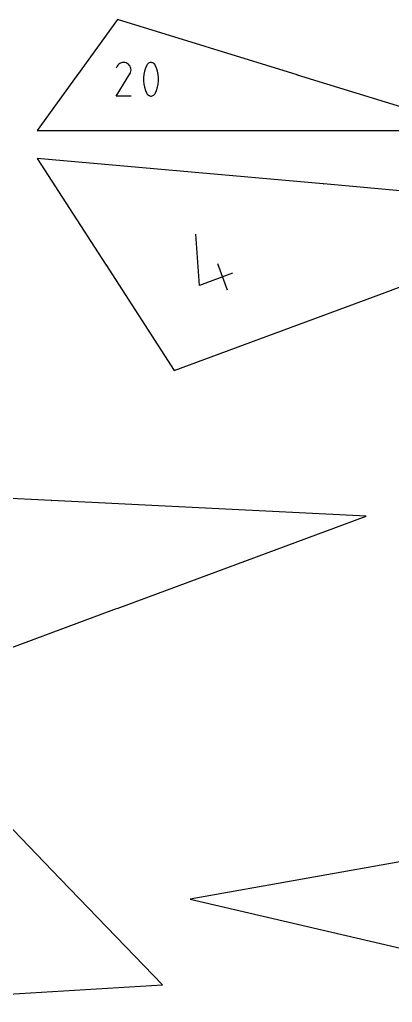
# Model space of a CAD drawing. Extents: x 0 to 500, y 0 to 1020.
# Drawn here: x 302.4 to 345.1, y 273.4 to 385.9 of the extents above; entities that cross this region are included whole.
import ezdxf

# ---------------------------------------------------------------- set-up
doc = ezdxf.new("R2010")
doc.units = 0

msp = doc.modelspace()

# ---------------------------------------------------------------- linework, layer by layer
at = {"layer": 'annotation', "color": 1}
for p, q in [((313.589606, 380.59118), (313.477466, 380.376064)), ((313.678599, 380.717373), (313.589606, 380.59118)), ((313.78537, 380.822714), (313.678599, 380.717373)), ((313.906672, 380.906361), (313.78537, 380.822714)), ((314.039258, 380.96747), (313.906672, 380.906361)), ((314.179881, 381.005197), (314.039258, 380.96747)), ((314.325293, 381.018698), (314.179881, 381.005197)), ((314.472248, 381.00713), (314.325293, 381.018698)), ((314.617497, 380.96965), (314.472248, 381.00713)), ((314.757794, 380.905414), (314.617497, 380.96965)), ((314.883275, 380.816311), (314.757794, 380.905414)), ((314.757794, 380.905414), (314.757794, 380.905414)), ((314.988191, 380.709387), (314.883275, 380.816311)), ((315.071609, 380.58792), (314.988191, 380.709387)), ((315.132595, 380.455187), (315.071609, 380.58792)), ((315.170218, 380.314465), (315.132595, 380.455187)), ((315.183543, 380.169031), (315.170218, 380.314465)), ((316.84675, 380.367629), (316.73619, 380.010919)), ((316.994162, 380.714285), (316.84675, 380.367629)), ((317.043804, 380.796836), (316.994162, 380.714285)), ((316.994162, 380.714285), (316.994162, 380.714285)), ((317.10567, 380.867185), (317.043804, 380.796836)), ((317.177713, 380.924649), (317.10567, 380.867185)), ((317.257884, 380.968549), (317.177713, 380.924649)), ((317.344135, 380.998204), (317.257884, 380.968549)), ((317.434417, 381.012932), (317.344135, 380.998204)), ((317.526681, 381.012054), (317.434417, 381.012932)), ((317.618881, 380.994887), (317.526681, 381.012054)), ((317.708966, 380.960752), (317.618881, 380.994887)), ((317.743452, 380.94263), (317.708966, 380.960752)), ((317.708966, 380.960752), (317.708966, 380.960752)), ((317.776545, 380.921814), (317.743452, 380.94263)), ((317.808084, 380.89847), (317.776545, 380.921814)), ((317.837907, 380.872761), (317.808084, 380.89847)), ((317.865855, 380.844854), (317.837907, 380.872761)), ((317.891767, 380.814912), (317.865855, 380.844854)), ((317.915481, 380.7831), (317.891767, 380.814912)), ((317.936837, 380.749583), (317.915481, 380.7831)), ((317.955675, 380.714526), (317.936837, 380.749583)), ((318.103802, 380.367155), (317.955675, 380.714526)), ((317.955675, 380.714526), (317.955675, 380.714526)), ((318.214897, 380.00991), (318.103802, 380.367155)), ((309.02301, 379.57362), (309.011171, 379.582221)), ((309.011171, 379.582221), (309.011892, 379.577676)), ((309.015717, 379.587691), (309.015709, 379.587136)), ((309.015709, 379.587136), (309.015796, 379.586589)), ((309.015819, 379.588242), (309.015717, 379.587691)), ((309.015796, 379.586589), (309.015974, 379.586063)), ((309.01602, 379.588776), (309.015819, 379.588242)), ((309.015974, 379.586063), (309.016241, 379.585571)), ((309.016321, 379.589279), (309.01602, 379.588776)), ((309.016241, 379.585571), (309.016596, 379.585127)), ((309.016706, 379.58972), (309.016321, 379.589279)), ((309.016321, 379.589279), (309.016321, 379.589279)), ((309.016596, 379.585127), (309.017036, 379.584742)), ((309.017151, 379.590075), (309.016706, 379.58972)), ((309.017036, 379.584742), (309.017036, 379.584742)), ((309.017036, 379.584742), (309.01754, 379.584441)), ((309.017643, 379.590343), (309.017151, 379.590075)), ((309.01754, 379.584441), (309.018074, 379.58424)), ((309.018169, 379.590522), (309.017643, 379.590343)), ((309.018074, 379.58424), (309.018625, 379.584137)), ((309.018716, 379.590609), (309.018169, 379.590522)), ((309.018625, 379.584137), (309.019182, 379.584129)), ((309.019272, 379.590602), (309.018716, 379.590609)), ((309.019182, 379.584129), (309.019729, 379.584216)), ((309.019822, 379.5905), (309.019272, 379.590602)), ((309.019729, 379.584216), (309.020256, 379.584394)), ((309.020354, 379.5903), (309.019822, 379.5905)), ((309.020256, 379.584394), (309.020748, 379.584662)), ((309.020856, 379.59), (309.020354, 379.5903)), ((309.020748, 379.584662), (309.021193, 379.585018)), ((309.020856, 379.59), (309.020856, 379.59)), ((309.021298, 379.589614), (309.020856, 379.59)), ((309.020975, 379.583871), (309.020968, 379.583316)), ((309.020968, 379.583316), (309.021055, 379.582768)), ((309.021078, 379.584422), (309.020975, 379.583871)), ((309.021055, 379.582768), (309.021234, 379.582241)), ((309.021278, 379.584956), (309.021078, 379.584422)), ((309.021193, 379.585018), (309.021579, 379.585459)), ((309.021234, 379.582241), (309.021503, 379.581749)), ((309.021579, 379.585459), (309.021278, 379.584956)), ((309.021654, 379.589168), (309.021298, 379.589614)), ((309.021503, 379.581749), (309.021859, 379.581303)), ((309.021579, 379.585459), (309.021879, 379.585961)), ((309.021964, 379.5859), (309.021579, 379.585459)), ((309.021579, 379.585459), (309.021579, 379.585459)), ((309.021579, 379.585459), (309.021579, 379.585459)), ((309.021923, 379.588676), (309.021654, 379.589168)), ((309.021859, 379.581303), (309.022301, 379.580917)), ((309.021879, 379.585961), (309.022079, 379.586495)), ((309.022102, 379.588149), (309.021923, 379.588676)), ((309.022409, 379.586256), (309.021964, 379.5859)), ((309.022079, 379.586495), (309.022182, 379.587046)), ((309.022189, 379.587601), (309.022102, 379.588149)), ((309.022182, 379.587046), (309.022189, 379.587601)), ((309.022301, 379.580917), (309.02361, 379.579966)), ((309.022901, 379.586524), (309.022409, 379.586256)), ((309.023428, 379.586702), (309.022901, 379.586524)), ((309.023975, 379.586788), (309.023428, 379.586702)), ((309.02361, 379.579966), (309.02361, 379.579966)), ((309.02361, 379.579966), (309.024114, 379.579665)), ((309.024531, 379.586781), (309.023975, 379.586788)), ((309.024114, 379.579665), (309.024647, 379.579464)), ((309.025083, 379.586678), (309.024531, 379.586781)), ((309.024647, 379.579464), (309.025198, 379.579362)), ((309.025617, 379.586477), (309.025083, 379.586678)), ((309.025198, 379.579362), (309.025753, 379.579356)), ((309.026121, 379.586176), (309.025617, 379.586477)), ((309.025753, 379.579356), (309.026299, 379.579443)), ((309.02743, 379.585224), (309.026121, 379.586176)), ((309.026121, 379.586176), (309.026121, 379.586176)), ((309.026299, 379.579443), (309.026825, 379.579622)), ((309.026825, 379.579622), (309.027316, 379.579891)), ((309.027316, 379.579891), (309.027761, 379.580247)), ((309.027872, 379.584838), (309.02743, 379.585224)), ((309.027761, 379.580247), (309.028146, 379.580688)), ((309.028228, 379.584393), (309.027872, 379.584838)), ((309.028146, 379.580688), (309.028446, 379.58119)), ((309.028146, 379.580688), (309.028146, 379.580688)), ((309.028495, 379.583901), (309.028228, 379.584393)), ((309.028446, 379.58119), (309.028647, 379.581723)), ((309.028673, 379.583375), (309.028495, 379.583901)), ((309.028647, 379.581723), (309.028751, 379.582273)), ((309.028759, 379.582828), (309.028673, 379.583375)), ((309.028751, 379.582273), (309.028759, 379.582828)), ((313.475054, 377.173193), (315.053218, 379.713834)), ((315.053218, 379.713834), (315.055104, 379.716168)), ((315.053218, 379.713834), (315.053218, 379.713834)), ((315.055104, 379.716168), (315.056914, 379.718522)), ((315.056914, 379.718522), (315.058657, 379.720917)), ((315.058657, 379.720917), (315.060347, 379.72337)), ((315.060347, 379.72337), (315.061996, 379.725903)), ((315.061996, 379.725903), (315.063615, 379.728536)), ((315.063615, 379.728536), (315.065215, 379.731287)), ((315.065215, 379.731287), (315.06681, 379.734177)), ((315.06681, 379.734177), (315.068411, 379.737226)), ((315.068411, 379.737226), (315.133573, 379.877135)), ((315.068411, 379.737226), (315.068411, 379.737226)), ((315.133573, 379.877135), (315.171639, 380.022162)), ((315.171639, 380.022162), (315.183543, 380.169031)), ((316.662484, 379.647), (316.625631, 379.278717)), ((316.625631, 379.278717), (316.625631, 378.908913)), ((316.73619, 380.010919), (316.662484, 379.647)), ((318.28896, 379.645634), (318.214897, 380.00991)), ((318.325992, 379.277172), (318.28896, 379.645634)), ((318.325992, 378.907368), (318.325992, 379.277172)), ((334.222656, 379.575749), (334.226956, 379.589729)), ((334.226956, 379.589729), (334.222892, 379.587576)), ((334.231006, 379.573181), (334.238413, 379.586204)), ((334.238413, 379.586204), (334.232197, 379.588116)), ((334.236499, 379.579979), (334.233391, 379.580935)), ((316.625631, 378.908913), (316.662484, 378.540434)), ((316.662484, 378.540434), (316.73619, 378.176122)), ((316.73619, 378.176122), (316.84675, 377.818823)), ((318.103802, 377.81835), (318.214897, 378.175113)), ((318.214897, 378.175113), (318.28896, 378.539067)), ((318.28896, 378.539067), (318.325992, 378.907368)), ((315.182963, 377.173193), (313.475054, 377.173193)), ((316.84675, 377.818823), (316.994162, 377.471381)), ((316.994162, 377.471381), (316.994162, 377.471381)), ((316.994162, 377.471381), (317.012931, 377.436394)), ((317.012931, 377.436394), (317.03413, 377.403044)), ((317.03413, 377.403044), (317.057668, 377.371433)), ((317.057668, 377.371433), (317.083458, 377.341662)), ((317.083458, 377.341662), (317.111409, 377.313832)), ((317.111409, 377.313832), (317.141432, 377.288044)), ((317.141432, 377.288044), (317.173438, 377.2644)), ((317.173438, 377.2644), (317.207337, 377.243002)), ((317.207337, 377.243002), (317.243041, 377.223949)), ((317.243041, 377.223949), (317.243041, 377.223949)), ((317.243041, 377.223949), (317.332417, 377.190538)), ((317.332417, 377.190538), (317.424079, 377.173939)), ((317.424079, 377.173939), (317.515956, 377.173475)), ((317.515956, 377.173475), (317.605975, 377.188469)), ((317.605975, 377.188469), (317.692064, 377.218244)), ((317.692064, 377.218244), (317.77215, 377.262124)), ((317.77215, 377.262124), (317.844163, 377.319431)), ((317.844163, 377.319431), (317.906028, 377.38949)), ((317.906028, 377.38949), (317.955675, 377.471622)), ((317.955675, 377.471622), (318.103802, 377.81835)), ((317.955675, 377.471622), (317.955675, 377.471622)), ((329.617186, 373.245373), (329.61707, 373.244216)), ((329.61707, 373.244216), (329.61707, 373.243054)), ((329.61707, 373.243054), (329.617186, 373.241896)), ((329.617419, 373.246516), (329.617186, 373.245373)), ((329.617186, 373.241896), (329.617419, 373.240751)), ((329.617768, 373.247637), (329.617419, 373.246516)), ((329.617419, 373.240751), (329.617768, 373.239629)), ((329.618233, 373.248727), (329.617768, 373.247637)), ((329.617768, 373.239629), (329.618233, 373.238538)), ((329.618389, 373.248985), (329.618233, 373.248727)), ((329.618233, 373.248727), (329.618233, 373.248727)), ((329.618233, 373.238538), (329.618233, 373.238538)), ((329.618233, 373.238538), (329.618292, 373.238427)), ((329.618292, 373.238427), (329.618359, 373.238322)), ((329.618359, 373.238322), (329.618434, 373.238222)), ((329.618584, 373.249205), (329.618389, 373.248985)), ((329.618434, 373.238222), (329.618515, 373.238128)), ((329.618515, 373.238128), (329.618603, 373.23804)), ((329.61881, 373.249385), (329.618584, 373.249205)), ((329.618603, 373.23804), (329.618697, 373.23796)), ((329.618697, 373.23796), (329.618796, 373.237886)), ((329.618796, 373.237886), (329.6189, 373.237821)), ((329.619061, 373.249523), (329.61881, 373.249385)), ((329.6189, 373.237821), (329.619008, 373.237764)), ((329.619008, 373.237764), (329.619008, 373.237764)), ((329.619008, 373.237764), (329.619291, 373.237657)), ((329.619332, 373.249617), (329.619061, 373.249523)), ((329.619291, 373.237657), (329.619581, 373.237603)), ((329.619615, 373.249664), (329.619332, 373.249617)), ((329.619581, 373.237603), (329.619871, 373.2376)), ((329.619903, 373.249662), (329.619615, 373.249664)), ((329.619871, 373.2376), (329.620155, 373.237646)), ((329.620191, 373.24961), (329.619903, 373.249662)), ((329.620155, 373.237646), (329.620426, 373.237739)), ((329.620472, 373.249505), (329.620191, 373.24961)), ((329.620426, 373.237739), (329.620678, 373.237877)), ((329.620472, 373.249505), (329.620472, 373.249505)), ((329.620585, 373.249445), (329.620472, 373.249505)), ((329.620691, 373.249378), (329.620585, 373.249445)), ((329.620678, 373.237877), (329.620904, 373.238058)), ((329.620792, 373.249304), (329.620691, 373.249378)), ((329.620886, 373.249223), (329.620792, 373.249304)), ((329.620974, 373.249135), (329.620886, 373.249223)), ((329.620904, 373.238058), (329.621098, 373.238279)), ((329.621055, 373.249042), (329.620974, 373.249135)), ((329.621129, 373.248942), (329.621055, 373.249042)), ((329.621098, 373.238279), (329.621254, 373.238538)), ((329.621195, 373.248838), (329.621129, 373.248942)), ((329.621254, 373.248728), (329.621195, 373.248838)), ((329.621717, 373.247636), (329.621254, 373.248728)), ((329.621254, 373.248728), (329.621254, 373.248728)), ((329.621254, 373.238538), (329.621717, 373.239627)), ((329.621254, 373.238538), (329.621254, 373.238538)), ((329.622065, 373.246513), (329.621717, 373.247636)), ((329.621717, 373.239627), (329.622065, 373.240748)), ((329.622296, 373.245369), (329.622065, 373.246513)), ((329.622065, 373.240748), (329.622296, 373.241892)), ((329.622412, 373.244211), (329.622296, 373.245369)), ((329.622296, 373.241892), (329.622412, 373.243049)), ((329.622412, 373.243049), (329.622412, 373.244211)), ((329.626988, 373.247468), (329.626944, 373.246985)), ((329.626944, 373.246985), (329.626944, 373.245649)), ((329.626944, 373.245649), (329.626944, 373.245649)), ((329.626944, 373.245649), (329.626988, 373.245166)), ((329.626988, 373.240758), (329.626944, 373.240276)), ((329.626944, 373.240276), (329.626944, 373.240276)), ((329.626944, 373.240276), (329.626988, 373.239795)), ((329.627112, 373.247922), (329.626988, 373.247468)), ((329.626988, 373.245166), (329.627112, 373.244712)), ((329.627112, 373.241213), (329.626988, 373.240758)), ((329.626988, 373.239795), (329.627112, 373.239343)), ((329.627311, 373.248339), (329.627112, 373.247922)), ((329.627112, 373.244712), (329.627311, 373.244293)), ((329.627311, 373.241631), (329.627112, 373.241213)), ((329.627112, 373.239343), (329.627311, 373.238925)), ((329.627576, 373.248713), (329.627311, 373.248339)), ((329.627311, 373.244293), (329.627576, 373.243918)), ((329.627576, 373.242006), (329.627311, 373.241631)), ((329.627311, 373.238925), (329.627576, 373.238551)), ((329.6279, 373.249036), (329.627576, 373.248713)), ((329.627576, 373.243918), (329.6279, 373.243595)), ((329.6279, 373.24233), (329.627576, 373.242006)), ((329.627576, 373.238551), (329.6279, 373.238228)), ((329.628274, 373.2493), (329.6279, 373.249036)), ((329.6279, 373.243595), (329.628274, 373.243329)), ((329.628274, 373.242596), (329.6279, 373.24233)), ((329.6279, 373.238228), (329.628274, 373.237963)), ((329.628692, 373.249498), (329.628274, 373.2493)), ((329.628274, 373.243329), (329.628692, 373.243131)), ((329.628692, 373.242794), (329.628274, 373.242596)), ((329.628274, 373.237963), (329.628692, 373.237764)), ((329.629146, 373.249622), (329.628692, 373.249498)), ((329.628692, 373.243131), (329.629146, 373.243006)), ((329.629146, 373.242919), (329.628692, 373.242794)), ((329.628692, 373.237764), (329.629146, 373.23764)), ((329.629627, 373.249665), (329.629146, 373.249622)), ((329.629146, 373.243006), (329.629627, 373.242963)), ((329.629627, 373.242963), (329.629146, 373.242919)), ((329.629146, 373.23764), (329.629627, 373.237596)), ((329.630109, 373.249622), (329.629627, 373.249665)), ((329.629627, 373.249665), (329.629627, 373.249665)), ((329.629627, 373.242963), (329.630109, 373.243006)), ((329.629627, 373.242963), (329.629627, 373.242963)), ((329.630109, 373.242919), (329.629627, 373.242963)), ((329.629627, 373.242963), (329.629627, 373.242963)), ((329.629627, 373.237596), (329.630109, 373.23764)), ((329.629627, 373.237596), (329.629627, 373.237596)), ((329.630563, 373.249498), (329.630109, 373.249622)), ((329.630109, 373.243006), (329.630563, 373.243131)), ((329.630563, 373.242794), (329.630109, 373.242919)), ((329.630109, 373.23764), (329.630563, 373.237764)), ((329.63098, 373.2493), (329.630563, 373.249498)), ((329.630563, 373.243131), (329.630981, 373.24333)), ((329.63098, 373.242596), (329.630563, 373.242794)), ((329.630563, 373.237764), (329.630981, 373.237963)), ((329.631355, 373.249036), (329.63098, 373.2493)), ((329.631355, 373.24233), (329.63098, 373.242596)), ((329.630981, 373.24333), (329.631355, 373.243595)), ((329.630981, 373.237963), (329.631355, 373.238228)), ((329.631679, 373.248713), (329.631355, 373.249036)), ((329.631355, 373.243595), (329.631679, 373.243919)), ((329.631679, 373.242006), (329.631355, 373.24233)), ((329.631355, 373.238228), (329.631679, 373.238551)), ((329.631944, 373.248339), (329.631679, 373.248713)), ((329.631679, 373.243919), (329.631944, 373.244294)), ((329.631944, 373.241631), (329.631679, 373.242006)), ((329.631679, 373.238551), (329.631944, 373.238925)), ((329.632142, 373.247922), (329.631944, 373.248339)), ((329.631944, 373.244294), (329.632142, 373.244712)), ((329.632142, 373.241213), (329.631944, 373.241631)), ((329.631944, 373.238925), (329.632142, 373.239343)), ((329.632267, 373.247468), (329.632142, 373.247922)), ((329.632142, 373.244712), (329.632267, 373.245166)), ((329.632267, 373.240758), (329.632142, 373.241213)), ((329.632142, 373.239343), (329.632267, 373.239795)), ((329.632311, 373.246985), (329.632267, 373.247468)), ((329.632267, 373.245166), (329.632311, 373.245649)), ((329.632311, 373.240276), (329.632267, 373.240758)), ((329.632267, 373.239795), (329.632311, 373.240276)), ((329.632311, 373.246985), (329.632311, 373.246985)), ((329.632311, 373.245649), (329.632311, 373.246985)), ((329.632311, 373.240276), (329.632311, 373.240276)), ((337.211386, 367.114046), (337.211256, 367.112587)), ((337.211256, 367.112587), (337.211271, 367.111119)), ((337.211271, 367.111119), (337.211434, 367.109655)), ((337.211661, 367.115487), (337.211386, 367.114046)), ((337.211434, 367.109655), (337.211744, 367.108206)), ((337.212081, 367.116898), (337.211661, 367.115487)), ((337.211744, 367.108206), (337.212203, 367.106782)), ((337.212643, 367.118267), (337.212081, 367.116898)), ((337.212203, 367.106782), (337.212203, 367.106782)), ((337.212203, 367.106782), (337.212265, 367.106638)), ((337.212265, 367.106638), (337.212337, 367.106498)), ((337.212337, 367.106498), (337.212419, 367.106365)), ((337.212419, 367.106365), (337.21251, 367.106239)), ((337.21251, 367.106239), (337.212611, 367.106119)), ((337.212611, 367.106119), (337.21272, 367.106007)), ((337.213347, 367.119583), (337.212643, 367.118267)), ((337.21272, 367.106007), (337.212838, 367.105902)), ((337.212838, 367.105902), (337.212964, 367.105806)), ((337.212964, 367.105806), (337.213099, 367.105718)), ((337.213099, 367.105718), (337.213099, 367.105718)), ((337.213099, 367.105718), (337.21344, 367.105554)), ((337.213572, 367.119891), (337.213347, 367.119583)), ((337.213347, 367.119583), (337.213347, 367.119583)), ((337.21344, 367.105554), (337.213796, 367.105457)), ((337.213841, 367.120147), (337.213572, 367.119891)), ((337.213796, 367.105457), (337.214158, 367.105422)), ((337.214146, 367.120349), (337.213841, 367.120147)), ((337.214478, 367.120494), (337.214146, 367.120349)), ((337.214158, 367.105422), (337.214519, 367.10545)), ((337.214829, 367.12058), (337.214478, 367.120494)), ((337.214519, 367.10545), (337.214869, 367.105537)), ((337.21519, 367.120607), (337.214829, 367.12058)), ((337.214869, 367.105537), (337.215201, 367.105682)), ((337.215554, 367.120571), (337.21519, 367.120607)), ((337.215201, 367.105682), (337.215505, 367.105883)), ((337.215505, 367.105883), (337.215774, 367.106137)), ((337.215912, 367.12047), (337.215554, 367.120571)), ((337.215774, 367.106137), (337.215999, 367.106444)), ((337.216255, 367.120304), (337.215912, 367.12047)), ((337.215999, 367.106444), (337.216706, 367.107761)), ((337.215999, 367.106444), (337.215999, 367.106444)), ((337.216385, 367.12022), (337.216255, 367.120304)), ((337.216255, 367.120304), (337.216255, 367.120304)), ((337.216509, 367.120126), (337.216385, 367.12022)), ((337.216625, 367.120023), (337.216509, 367.120126)), ((337.216733, 367.119911), (337.216625, 367.120023)), ((337.216706, 367.107761), (337.21727, 367.10913)), ((337.216834, 367.119791), (337.216733, 367.119911)), ((337.216926, 367.119664), (337.216834, 367.119791)), ((337.217008, 367.11953), (337.216926, 367.119664)), ((337.21708, 367.11939), (337.217008, 367.11953)), ((337.217142, 367.119245), (337.21708, 367.11939)), ((337.217605, 367.117821), (337.217142, 367.119245)), ((337.217142, 367.119245), (337.217142, 367.119245)), ((337.21727, 367.10913), (337.217691, 367.11054)), ((337.217917, 367.116372), (337.217605, 367.117821)), ((337.217691, 367.11054), (337.217967, 367.111981)), ((337.218081, 367.114908), (337.217917, 367.116372)), ((337.217967, 367.111981), (337.218097, 367.113441)), ((337.218097, 367.113441), (337.218081, 367.114908)), ((323.039652, 355.493986), (322.592645, 361.34658)), ((312.260766, 357.896085), (312.260766, 357.896085)), ((312.260766, 357.896085), (312.261424, 357.895597)), ((312.261424, 357.895597), (312.262131, 357.895216)), ((312.262131, 357.895216), (312.262877, 357.894944)), ((312.262877, 357.894944), (312.263647, 357.89478)), ((312.263647, 357.89478), (312.264431, 357.894726)), ((312.264431, 357.894726), (312.265216, 357.894782)), ((312.265216, 357.894782), (312.265991, 357.89495)), ((312.276987, 357.893205), (312.265405, 357.888909)), ((312.265405, 357.888909), (312.268316, 357.884406)), ((312.265596, 357.899661), (312.265577, 357.899205)), ((312.265577, 357.899205), (312.265638, 357.898747)), ((312.265691, 357.900107), (312.265596, 357.899661)), ((312.265638, 357.898747), (312.26578, 357.898299)), ((312.265861, 357.900532), (312.265691, 357.900107)), ((312.26578, 357.898299), (312.266005, 357.897871)), ((312.266104, 357.900924), (312.265861, 357.900532)), ((312.265991, 357.89495), (312.266742, 357.89523)), ((312.266005, 357.897871), (312.267459, 357.895623)), ((312.266416, 357.901274), (312.266104, 357.900924)), ((312.266797, 357.901572), (312.266416, 357.901274)), ((312.266742, 357.89523), (312.267459, 357.895623)), ((312.267918, 357.902296), (312.266797, 357.901572)), ((312.266797, 357.901572), (312.266797, 357.901572)), ((312.267459, 357.895623), (312.270825, 357.897798)), ((312.268346, 357.902521), (312.267918, 357.902296)), ((312.268794, 357.902663), (312.268346, 357.902521)), ((312.269252, 357.902724), (312.268794, 357.902663)), ((312.26971, 357.902705), (312.269252, 357.902724)), ((312.270156, 357.90261), (312.26971, 357.902705)), ((312.269914, 357.891825), (312.27137, 357.889573)), ((312.270581, 357.902439), (312.270156, 357.90261)), ((312.270974, 357.902197), (312.270581, 357.902439)), ((312.270825, 357.897798), (312.271206, 357.898096)), ((312.270825, 357.897798), (312.270825, 357.897798)), ((312.271325, 357.901884), (312.270974, 357.902197)), ((312.271206, 357.898096), (312.271519, 357.898447)), ((312.274524, 357.899791), (312.271251, 357.904854)), ((312.271623, 357.901503), (312.271325, 357.901884)), ((312.271519, 357.898447), (312.271762, 357.89884)), ((312.271847, 357.901076), (312.271623, 357.901503)), ((312.271623, 357.901503), (312.271623, 357.901503)), ((312.271762, 357.89884), (312.271933, 357.899266)), ((312.271988, 357.900628), (312.271847, 357.901076)), ((312.271933, 357.899266), (312.272029, 357.899712)), ((312.272048, 357.90017), (312.271988, 357.900628)), ((312.272029, 357.899712), (312.272048, 357.90017)), ((326.246123, 354.958713), (325.128675, 357.982402)), ((326.819905, 356.891032), (323.039652, 355.493986)), ((345.063755, 354.96845), (345.063702, 354.967869)), ((345.063702, 354.967869), (345.063753, 354.967278)), ((345.063753, 354.967278), (345.063912, 354.966688)), ((345.063905, 354.969008), (345.063755, 354.96845)), ((345.064147, 354.969531), (345.063905, 354.969008)), ((345.063912, 354.966688), (345.064497, 354.965107)), ((345.064474, 354.970008), (345.064147, 354.969531)), ((345.064882, 354.970424), (345.064474, 354.970008)), ((345.064497, 354.965107), (345.064497, 354.965107)), ((345.064497, 354.965107), (345.064759, 354.964555)), ((345.064759, 354.964555), (345.065105, 354.964072)), ((345.065364, 354.97077), (345.064882, 354.970424)), ((345.065105, 354.964072), (345.065523, 354.963663)), ((345.065915, 354.971031), (345.065364, 354.97077)), ((345.065523, 354.963663), (345.066001, 354.963336)), ((345.066504, 354.971191), (345.065915, 354.971031)), ((345.065915, 354.971031), (345.065915, 354.971031)), ((345.066001, 354.963336), (345.066525, 354.963094)), ((345.067095, 354.971242), (345.066504, 354.971191)), ((345.066525, 354.963094), (345.067084, 354.962944)), ((345.066688, 354.960514), (345.066635, 354.959932)), ((345.066635, 354.959932), (345.066686, 354.95934)), ((345.066686, 354.95934), (345.066846, 354.95875)), ((345.066837, 354.961074), (345.066688, 354.960514)), ((345.067078, 354.961598), (345.066837, 354.961074)), ((345.066846, 354.95875), (345.066846, 354.95875)), ((345.066846, 354.95875), (345.067107, 354.9582)), ((345.067405, 354.962076), (345.067078, 354.961598)), ((345.067084, 354.962944), (345.067666, 354.962892)), ((345.067676, 354.971191), (345.067095, 354.971242)), ((345.067107, 354.9582), (345.067453, 354.957719)), ((345.067813, 354.962494), (345.067405, 354.962076)), ((345.067453, 354.957719), (345.06787, 354.957313)), ((345.067666, 354.962892), (345.068257, 354.962942)), ((345.068234, 354.971042), (345.067676, 354.971191)), ((345.068295, 354.96284), (345.067813, 354.962494)), ((345.06787, 354.957313), (345.068347, 354.956986)), ((345.068758, 354.970802), (345.068234, 354.971042)), ((345.068257, 354.962942), (345.068846, 354.963102)), ((345.068846, 354.963102), (345.068295, 354.96284)), ((345.068347, 354.956986), (345.068872, 354.956745)), ((345.069235, 354.970475), (345.068758, 354.970802)), ((345.068846, 354.963102), (345.069397, 354.963364)), ((345.069434, 354.963261), (345.068846, 354.963102)), ((345.068846, 354.963102), (345.068846, 354.963102)), ((345.068846, 354.963102), (345.068846, 354.963102)), ((345.068872, 354.956745), (345.06943, 354.956595)), ((345.069653, 354.970068), (345.069235, 354.970475)), ((345.069397, 354.963364), (345.069879, 354.96371)), ((345.06943, 354.956595), (345.070012, 354.956543)), ((345.070026, 354.963312), (345.069434, 354.963261)), ((345.069999, 354.969586), (345.069653, 354.970068)), ((345.069879, 354.96371), (345.070286, 354.964128)), ((345.070261, 354.969034), (345.069999, 354.969586)), ((345.070012, 354.956543), (345.070603, 354.956594)), ((345.070607, 354.963259), (345.070026, 354.963312)), ((345.070261, 354.969034), (345.070261, 354.969034)), ((345.070846, 354.967453), (345.070261, 354.969034)), ((345.070286, 354.964128), (345.070614, 354.964605)), ((345.070603, 354.956594), (345.071192, 354.956753)), ((345.071166, 354.963109), (345.070607, 354.963259)), ((345.070614, 354.964605), (345.070855, 354.96513)), ((345.071005, 354.966863), (345.070846, 354.967453)), ((345.070855, 354.96513), (345.071004, 354.965689)), ((345.071004, 354.965689), (345.071056, 354.966271)), ((345.071056, 354.966271), (345.071005, 354.966863)), ((345.071691, 354.962867), (345.071166, 354.963109)), ((345.071192, 354.956753), (345.071743, 354.957015)), ((345.071192, 354.956753), (345.071192, 354.956753)), ((345.072168, 354.96254), (345.071691, 354.962867)), ((345.071743, 354.957015), (345.072225, 354.957361)), ((345.072586, 354.962131), (345.072168, 354.96254)), ((345.072225, 354.957361), (345.072633, 354.957779)), ((345.072933, 354.961648), (345.072586, 354.962131)), ((345.072633, 354.957779), (345.07296, 354.958256)), ((345.073195, 354.961096), (345.072933, 354.961648)), ((345.07296, 354.958256), (345.073202, 354.95878)), ((345.073354, 354.960509), (345.073195, 354.961096)), ((345.073195, 354.961096), (345.073195, 354.961096)), ((345.073202, 354.95878), (345.073351, 354.959338)), ((345.073351, 354.959338), (345.073404, 354.959919)), ((345.073404, 354.959919), (345.073354, 354.960509)), ((306.038385, 330.873329), (306.041271, 330.881818)), ((306.044534, 330.873022), (306.038385, 330.873329)), ((306.042568, 330.870652), (306.042814, 330.87557)), ((306.048565, 330.870352), (306.053474, 330.877442)), ((306.053483, 330.870107), (306.048565, 330.870352)), ((306.049386, 330.880178), (306.049032, 330.879575)), ((306.04966, 330.880529), (306.049386, 330.880178)), ((306.049983, 330.880817), (306.04966, 330.880529)), ((306.050344, 330.88104), (306.049983, 330.880817)), ((306.050735, 330.881197), (306.050344, 330.88104)), ((306.051145, 330.881286), (306.050735, 330.881197)), ((306.051566, 330.881304), (306.051145, 330.881286)), ((306.051987, 330.881249), (306.051566, 330.881304)), ((306.0524, 330.881121), (306.051987, 330.881249)), ((306.052795, 330.880915), (306.0524, 330.881121)), ((306.053143, 330.880641), (306.052795, 330.880915)), ((306.052795, 330.880915), (306.052795, 330.880915)), ((306.05343, 330.880318), (306.053143, 330.880641)), ((306.053653, 330.879956), (306.05343, 330.880318)), ((306.053474, 330.877442), (306.05348, 330.877448)), ((306.053474, 330.877442), (306.053474, 330.877442)), ((306.05348, 330.877448), (306.053486, 330.877455)), ((306.053486, 330.877455), (306.053491, 330.877461)), ((306.053491, 330.877461), (306.053496, 330.877468)), ((306.053496, 330.877468), (306.053501, 330.877475)), ((306.053501, 330.877475), (306.053506, 330.877483)), ((306.053506, 330.877483), (306.053511, 330.87749)), ((306.053511, 330.87749), (306.053516, 330.877498)), ((306.053516, 330.877498), (306.053521, 330.877507)), ((306.053521, 330.877507), (306.053729, 330.8779)), ((306.053521, 330.877507), (306.053521, 330.877507)), ((306.053809, 330.879565), (306.053653, 330.879956)), ((306.053729, 330.8779), (306.05386, 330.878313)), ((306.053898, 330.879154), (306.053809, 330.879565)), ((306.05386, 330.878313), (306.053915, 330.878734)), ((306.053915, 330.878734), (306.053898, 330.879154)), ((313.544877, 318.505569), (313.547189, 318.506423)), ((313.545057, 318.51219), (313.546588, 318.500939)), ((313.546588, 318.500939), (313.551212, 318.502648)), ((313.552122, 318.512174), (313.557895, 318.514308)), ((313.552998, 318.515125), (313.554705, 318.510508)), ((313.557895, 318.514308), (313.558577, 318.50537)), ((307.086512, 287.542234), (307.086504, 287.541778)), ((307.086504, 287.541778), (307.086573, 287.541325)), ((307.086597, 287.542683), (307.086512, 287.542234)), ((307.086573, 287.541325), (307.086721, 287.540888)), ((307.086759, 287.543115), (307.086597, 287.542683)), ((307.086721, 287.540888), (307.086946, 287.540476)), ((307.086999, 287.54352), (307.086759, 287.543115)), ((307.086946, 287.540476), (307.087248, 287.5401)), ((307.087316, 287.543885), (307.086999, 287.54352)), ((307.087248, 287.5401), (307.087248, 287.5401)), ((307.087248, 287.5401), (307.087613, 287.539783)), ((307.088277, 287.544811), (307.087316, 287.543885)), ((307.087316, 287.543885), (307.087316, 287.543885)), ((307.087613, 287.539783), (307.088016, 287.539543)), ((307.088016, 287.539543), (307.088448, 287.53938)), ((307.088654, 287.545114), (307.088277, 287.544811)), ((307.088448, 287.53938), (307.088897, 287.539293)), ((307.089067, 287.545339), (307.088654, 287.545114)), ((307.088897, 287.539293), (307.089354, 287.539284)), ((307.089505, 287.545486), (307.089067, 287.545339)), ((307.089354, 287.539284), (307.089806, 287.539353)), ((307.089959, 287.545555), (307.089505, 287.545486)), ((307.089806, 287.539353), (307.090244, 287.539499)), ((307.090416, 287.545547), (307.089959, 287.545555)), ((307.090244, 287.539499), (307.090657, 287.539723)), ((307.090866, 287.545461), (307.090416, 287.545547)), ((307.090657, 287.539723), (307.091034, 287.540027)), ((307.091298, 287.545299), (307.090866, 287.545461)), ((307.091034, 287.540027), (307.091995, 287.540953)), ((307.091702, 287.545059), (307.091298, 287.545299)), ((307.091334, 287.54688), (307.091325, 287.546423)), ((307.091325, 287.546423), (307.091394, 287.54597)), ((307.09142, 287.54733), (307.091334, 287.54688)), ((307.091394, 287.54597), (307.09154, 287.545532)), ((307.091583, 287.547763), (307.09142, 287.54733)), ((307.09154, 287.545532), (307.091765, 287.545119)), ((307.091823, 287.548168), (307.091583, 287.547763)), ((307.092067, 287.544743), (307.091702, 287.545059)), ((307.091765, 287.545119), (307.092067, 287.544743)), ((307.09214, 287.548533), (307.091823, 287.548168)), ((307.091995, 287.540953), (307.092312, 287.541318)), ((307.091995, 287.540953), (307.091995, 287.540953)), ((307.09237, 287.544366), (307.092067, 287.544743)), ((307.092067, 287.544743), (307.092067, 287.544743)), ((307.092067, 287.544743), (307.092067, 287.544743)), ((307.092067, 287.544743), (307.092432, 287.544426)), ((307.092516, 287.548835), (307.09214, 287.548533)), ((307.09214, 287.548533), (307.09214, 287.548533)), ((307.092247, 287.534913), (307.094105, 287.532984)), ((307.092312, 287.541318), (307.092552, 287.541723)), ((307.092594, 287.543954), (307.09237, 287.544366)), ((307.092432, 287.544426), (307.092836, 287.544187)), ((307.092928, 287.549059), (307.092516, 287.548835)), ((307.092552, 287.541723), (307.092715, 287.542155)), ((307.092741, 287.543515), (307.092594, 287.543954)), ((307.092715, 287.542155), (307.092801, 287.542605)), ((307.09281, 287.543062), (307.092741, 287.543515)), ((307.092801, 287.542605), (307.09281, 287.543062)), ((307.092836, 287.544187), (307.093268, 287.544024)), ((307.093365, 287.549205), (307.092928, 287.549059)), ((307.093268, 287.544024), (307.093719, 287.543939)), ((307.093818, 287.549274), (307.093365, 287.549205)), ((307.093719, 287.543939), (307.094176, 287.54393)), ((307.094274, 287.549265), (307.093818, 287.549274)), ((307.094105, 287.532984), (307.094105, 287.532984)), ((307.094105, 287.532984), (307.094471, 287.532667)), ((307.094176, 287.54393), (307.094629, 287.544)), ((307.094724, 287.549179), (307.094274, 287.549265)), ((307.094471, 287.532667), (307.094875, 287.532427)), ((307.094629, 287.544), (307.095068, 287.544147)), ((307.095157, 287.549016), (307.094724, 287.549179)), ((307.094875, 287.532427), (307.095308, 287.532264)), ((307.095068, 287.544147), (307.095481, 287.544372)), ((307.095561, 287.548777), (307.095157, 287.549016)), ((307.095308, 287.532264), (307.095757, 287.532178)), ((307.095481, 287.544372), (307.095858, 287.544675)), ((307.095926, 287.54846), (307.095561, 287.548777)), ((307.095757, 287.532178), (307.096214, 287.532169)), ((307.095858, 287.544675), (307.096173, 287.545039)), ((307.095858, 287.544675), (307.095858, 287.544675)), ((307.096228, 287.548084), (307.095926, 287.54846)), ((307.095926, 287.54846), (307.095926, 287.54846)), ((307.096173, 287.545039), (307.096412, 287.545442)), ((307.096214, 287.532169), (307.096666, 287.532238)), ((307.096453, 287.547671), (307.096228, 287.548084)), ((307.096412, 287.545442), (307.096575, 287.545874)), ((307.096599, 287.547233), (307.096453, 287.547671)), ((307.096575, 287.545874), (307.09666, 287.546324)), ((307.096669, 287.54678), (307.096599, 287.547233)), ((307.09666, 287.546324), (307.096669, 287.54678)), ((307.096666, 287.532238), (307.097103, 287.532385)), ((307.097103, 287.532385), (307.097515, 287.532609)), ((307.097515, 287.532609), (307.097891, 287.532911)), ((307.097891, 287.532911), (307.098857, 287.533841)), ((307.098924, 287.537627), (307.097994, 287.538593)), ((307.097994, 287.538593), (307.098924, 287.537627)), ((307.098857, 287.533841), (307.099172, 287.534205)), ((307.098857, 287.533841), (307.098857, 287.533841)), ((307.099228, 287.53725), (307.098924, 287.537627)), ((307.098924, 287.537627), (307.098924, 287.537627)), ((307.098924, 287.537627), (307.09929, 287.53731)), ((307.099172, 287.534205), (307.099411, 287.534609)), ((307.099452, 287.536837), (307.099228, 287.53725)), ((307.09929, 287.53731), (307.099694, 287.53707)), ((307.099411, 287.534609), (307.099574, 287.53504)), ((307.099599, 287.536399), (307.099452, 287.536837)), ((307.099574, 287.53504), (307.09966, 287.53549)), ((307.099668, 287.535946), (307.099599, 287.536399)), ((307.09966, 287.53549), (307.099668, 287.535946)), ((307.099694, 287.53707), (307.100127, 287.536907)), ((307.100127, 287.536907), (307.100577, 287.536822)), ((307.100577, 287.536822), (307.101034, 287.536814)), ((307.102783, 287.541344), (307.100924, 287.543274)), ((307.101034, 287.536814), (307.101487, 287.536883)), ((307.101487, 287.536883), (307.101925, 287.53703)), ((307.101925, 287.53703), (307.102338, 287.537256)), ((307.102338, 287.537256), (307.102715, 287.537559)), ((307.102715, 287.537559), (307.103031, 287.537923)), ((307.102715, 287.537559), (307.102715, 287.537559)), ((307.103086, 287.540967), (307.102783, 287.541344)), ((307.103031, 287.537923), (307.10327, 287.538326)), ((307.103311, 287.540555), (307.103086, 287.540967)), ((307.10327, 287.538326), (307.103432, 287.538758)), ((307.103458, 287.540116), (307.103311, 287.540555)), ((307.103432, 287.538758), (307.103518, 287.539207)), ((307.103527, 287.539664), (307.103458, 287.540116)), ((307.103518, 287.539207), (307.103527, 287.539664))]:
    msp.add_line(p, q, dxfattribs=at)
at = {"layer": 'boundary', "color": 5}
for p, q in [((313.623951, 385.919285), (309.034587, 379.602004)), ((334.204705, 379.588922), (313.623951, 385.919285)), ((309.004729, 379.560905), (304.415365, 373.243623)), ((309.034587, 379.602004), (308.999108, 379.596383)), ((308.999108, 379.596383), (309.004729, 379.560905)), ((334.23645, 379.605732), (334.204705, 379.588922)), ((334.25326, 379.573987), (334.23645, 379.605732)), ((354.834013, 373.243623), (334.25326, 379.573987)), ((304.415365, 373.243623), (329.599289, 373.243623)), ((329.599289, 373.243623), (329.624689, 373.218223)), ((329.624689, 373.218223), (329.650089, 373.243623)), ((329.650089, 373.243623), (354.834013, 373.243623)), ((337.189379, 367.115285), (304.415365, 370.043223)), ((304.415365, 370.043223), (312.255452, 357.915411)), ((337.216938, 367.138324), (337.189379, 367.115285)), ((337.239978, 367.110765), (337.216938, 367.138324)), ((370.013992, 364.182828), (337.239978, 367.110765)), ((345.09238, 354.972687), (370.013992, 364.182828)), ((312.255452, 357.915411), (312.247911, 357.880291)), ((312.247911, 357.880291), (312.283031, 357.872749)), ((312.283031, 357.872749), (320.123118, 345.744937)), ((320.123118, 345.744937), (345.04473, 354.955078)), ((345.04473, 354.955078), (345.07736, 354.940057)), ((345.07736, 354.940057), (345.09238, 354.972687)), ((306.020782, 330.87729), (269.950523, 332.677436)), ((306.047417, 330.901392), (306.020782, 330.87729)), ((306.071519, 330.874758), (306.047417, 330.901392)), ((342.141779, 329.074612), (306.071519, 330.874758)), ((313.575638, 318.517584), (342.141779, 329.074612)), ((284.961847, 307.942945), (313.527988, 318.499974)), ((313.527988, 318.499974), (313.560618, 318.484954)), ((313.560618, 318.484954), (313.575638, 318.517584)), ((307.077398, 287.559017), (295.420069, 299.657899)), ((357.508595, 291.536851), (321.944974, 285.249237)), ((307.113313, 287.55835), (307.077398, 287.559017)), ((307.112645, 287.522435), (307.113313, 287.55835)), ((318.769974, 275.423553), (307.112645, 287.522435)), ((321.944974, 285.249237), (351.605288, 278.339776)), ((285.343066, 273.422689), (318.769974, 275.423553))]:
    msp.add_line(p, q, dxfattribs=at)

doc.saveas('drawing.dxf')
